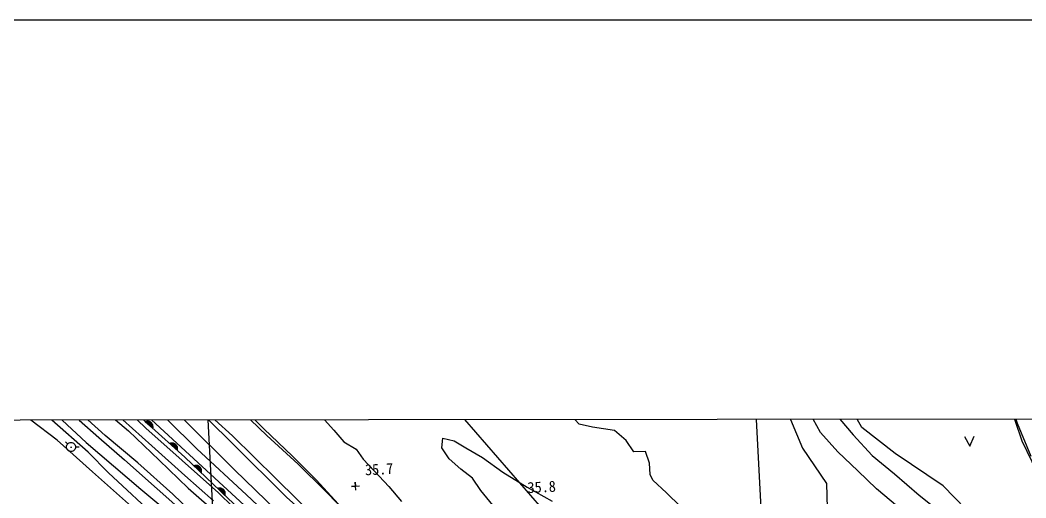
# Model space of a CAD drawing. Header units: millimetres. Extents: x 15846 to 16642, y 1103 to 1807.
# Drawn here: x 16125.3 to 16309, y 1531.9 to 1619.1 of the extents above; entities that cross this region are included whole.
import ezdxf
from ezdxf.xclip import XClip

# ---------------------------------------------------------------- set-up
doc = ezdxf.new("R2010")
doc.units = ezdxf.units.MM
doc.header["$LTSCALE"] = 10
doc.header["$MEASUREMENT"] = 0
doc.header["$XCLIPFRAME"] = 2
doc.layers.add('TX-PAPR', color=2, linetype='Continuous', plot=False)
doc.layers.add('TZ-BASE', color=253, linetype='Continuous')
doc.styles.get("Standard").update_dxf_attribs({"font": 'GulimChe.ttf'})

# ---------------------------------------------------------------- blocks, each defined once
blk = doc.blocks.new('JD-FGHGF6GCDN')
at = {"layer": 'TZ-BASE'}
for p, q in [((222.04, 134.06), (240.63, -215.79)), ((322.18, 134.07), (340.77, -215.79)), ((439.66, 93.13), (-0.06, 69.76)), ((201.82, 87.19, 40), (237.74, 54.25, 40)), ((260.93, 87.94, 1.89), (309.95, 31.85, 1.89)), ((203.34, 69.31, 40), (185.64, 84.95, 40)), ((213.83, 73.72, 41.04), (200.73, 86.07, 41.04)), ((229.66, 70.91, 41.04), (219.04, 81.4, 41.04)), ((370.98, 81.66, 121.6), (372.95, 74.62, 121.6)), ((194.07, 79.33, 41.04), (202.98, 71.11, 41.04)), ((214.31, 74.37, 126.66), (207.77, 80.27, 126.66)), ((230.05, 66.09, 41.04), (216.26, 79.71, 41.04)), ((221.59, 79.67, 121.88), (229.65, 72.28, 121.88)), ((229.72, 79.19, 36), (235.39, 73.56, 36)), ((344.61, 73.81, 36), (341.4, 79.34, 36)), ((199.18, 77.4, 42.01), (205.27, 72.01, 42.01)), ((206.41, 72.33, 128.73), (200.89, 77.31, 128.73)), ((205.14, 77.81, 128.02), (210.69, 73.21, 128.02)), ((214.84, 78.16, 41.04), (223.15, 69.91, 41.04)), ((235.94, 72.36, 122.51), (230.81, 77.32, 122.51)), ((330.36, 78.23, 36), (333.79, 70.07, 36)), ((371.82, 77.38, 36), (373.83, 71.37, 36)), ((197.66, 71.53, 38.91), (190.93, 76.64, 38.91)), ((214.94, 70.49, 42.01), (209.11, 75.67, 42.01)), ((245.86, 75.94, 120.63), (248.15, 73.31, 120.63)), ((292.99, 74.43, 121.08), (290.79, 76.81, 121.08)), ((337.05, 72.9, 122.44), (335.08, 76.45, 122.44)), ((339.47, 76.6, 122.63), (343.02, 72.5, 122.63)), ((215.09, 73.68, 126.66), (213.75, 74.88, 126.66)), ((214.48, 74.93, 126.66), (213.76, 74.89, 126.66)), ((213.83, 74.92, 126.66), (213.84, 74.8, 126.66)), ((227.13, 61.9, 41.04), (213.83, 73.72, 41.04)), ((214.74, 74.79, 126.66), (213.9, 74.74, 126.66)), ((213.98, 74.96, 126.66), (214, 74.66, 126.66)), ((214.9, 74.65, 126.66), (214.06, 74.6, 126.66)), ((214.13, 74.98, 126.66), (214.16, 74.51, 126.66)), ((215, 74.51, 126.66), (214.22, 74.46, 126.66)), ((214.28, 74.97, 126.66), (214.31, 74.37, 126.66)), ((220.99, 68.4, 126.66), (214.31, 74.37, 126.66)), ((215.07, 74.36, 126.66), (214.37, 74.32, 126.66)), ((214.43, 74.94, 126.66), (214.47, 74.23, 126.66)), ((215.12, 74.21, 126.66), (214.53, 74.18, 126.66)), ((214.59, 74.88, 126.66), (214.63, 74.09, 126.66)), ((215.14, 74.06, 126.66), (214.69, 74.04, 126.66)), ((214.74, 74.79, 126.66), (214.79, 73.95, 126.66)), ((215.14, 73.91, 126.66), (214.85, 73.9, 126.66)), ((214.9, 74.64, 126.66), (214.95, 73.81, 126.66)), ((215.11, 73.76, 126.66), (215.01, 73.75, 126.66)), ((215.07, 74.38, 126.66), (215.1, 73.73, 126.66)), ((235.39, 73.56, 36), (240.65, 68.57, 36)), ((295.42, 73.87, 121.08), (292.99, 74.43, 121.08)), ((299.45, 73.28, 121.08), (295.42, 73.87, 121.08)), ((350.68, 69.1, 36), (344.61, 73.81, 36)), ((372.95, 74.62, 121.6), (375.44, 68.58, 121.6)), ((205.27, 72.01, 42.01), (209.94, 67.9, 42.01)), ((212.36, 67.36, 128.73), (206.41, 72.33, 128.73)), ((210.69, 73.21, 128.02), (216.31, 67.85, 128.02)), ((229.65, 72.28, 121.88), (237.59, 64.49, 121.88)), ((241.68, 67.13, 122.51), (235.94, 72.36, 122.51)), ((248.15, 73.31, 120.63), (249.99, 71.21, 120.63)), ((267.92, 70.11, 121.08), (268.11, 71.89, 121.08)), ((268.11, 71.89, 121.08), (270.16, 71.4, 121.08)), ((301.54, 71.45, 121.08), (299.45, 73.28, 121.08)), ((340.19, 69.39, 122.44), (337.05, 72.9, 122.44)), ((343.02, 72.5, 122.63), (346.46, 68.74, 122.63)), ((363.32, 72.15, 122.48), (364.32, 70.4, 122.48)), ((364.32, 70.4, 122.48), (365.12, 72.25, 122.48)), ((204.11, 65.71, 38.91), (197.66, 71.53, 38.91)), ((199.16, 71.18, 40.23), (199.55, 70.81, 40.23)), ((200.07, 70.25, 40.23), (200.27, 70.24, 40.23)), ((200.18, 70.33, 40.23), (200.19, 70.17, 40.23)), ((201.02, 70.3, 40.23), (201.7, 70.32, 40.23)), ((202.98, 71.11, 41.04), (212.93, 62.57, 41.04)), ((220.99, 65.09, 42.01), (214.94, 70.49, 42.01)), ((219.56, 69.68, 126.66), (218.22, 70.88, 126.66)), ((218.95, 70.92, 126.66), (218.23, 70.88, 126.66)), ((218.3, 70.92, 126.66), (218.31, 70.79, 126.66)), ((219.21, 70.79, 126.66), (218.37, 70.74, 126.66)), ((218.45, 70.96, 126.66), (218.47, 70.65, 126.66)), ((219.37, 70.65, 126.66), (218.53, 70.6, 126.66)), ((218.6, 70.97, 126.66), (218.63, 70.51, 126.66)), ((219.47, 70.5, 126.66), (218.69, 70.46, 126.66)), ((218.75, 70.97, 126.66), (218.78, 70.37, 126.66)), ((219.54, 70.36, 126.66), (218.84, 70.32, 126.66)), ((218.9, 70.94, 126.66), (218.94, 70.23, 126.66)), ((219.59, 70.21, 126.66), (219, 70.18, 126.66)), ((219.06, 70.88, 126.66), (219.1, 70.09, 126.66)), ((219.61, 70.06, 126.66), (219.16, 70.03, 126.66)), ((219.21, 70.79, 126.66), (219.26, 69.95, 126.66)), ((219.61, 69.91, 126.66), (219.32, 69.89, 126.66)), ((219.37, 70.64, 126.66), (219.42, 69.8, 126.66)), ((219.54, 70.38, 126.66), (219.57, 69.72, 126.66)), ((223.15, 69.91, 41.04), (232.23, 61.56, 41.04)), ((239.62, 61.04, 41.04), (229.66, 70.91, 41.04)), ((249.99, 71.21, 120.63), (252.28, 69.87, 120.63)), ((252.28, 69.87, 120.63), (253.55, 68.06, 120.63)), ((269.24, 68.09, 121.08), (267.92, 70.11, 121.08)), ((270.16, 71.4, 121.08), (272.27, 70.13, 121.08)), ((272.27, 70.13, 121.08), (275.31, 68.34, 121.08)), ((302.99, 69.39, 121.08), (301.54, 71.45, 121.08)), ((333.79, 70.07, 36), (338.15, 63.58, 36)), ((373.83, 71.37, 36), (376.57, 65.73, 36)), ((207, 65.56, 40), (203.34, 69.31, 40)), ((219.58, 69.76, 126.66), (219.48, 69.75, 126.66)), ((229.95, 59.83, 126.66), (220.99, 68.4, 126.66)), ((240.65, 68.57, 36), (244.98, 64.28, 36)), ((253.55, 68.06, 120.63), (255.52, 65.93, 120.63)), ((271.37, 66.22, 121.08), (269.24, 68.09, 121.08)), ((275.31, 68.34, 121.08), (279.06, 65.67, 121.08)), ((305.1, 69.42, 121.08), (302.99, 69.39, 121.08)), ((305.82, 67.33, 121.08), (305.1, 69.42, 121.08)), ((343.85, 65.89, 122.44), (340.19, 69.39, 122.44)), ((346.46, 68.74, 122.63), (350.55, 65.35, 122.63)), ((359.42, 63.15, 36), (350.68, 69.1, 36)), ((209.94, 67.9, 42.01), (215.94, 62.63, 42.01)), ((218.76, 61.68, 128.73), (212.36, 67.36, 128.73)), ((216.31, 67.85, 128.02), (221.57, 62.73, 128.02)), ((223.94, 65.58, 126.66), (222.63, 66.82, 126.66)), ((223.37, 66.84, 126.66), (222.65, 66.83, 126.66)), ((222.72, 66.86, 126.66), (222.73, 66.73, 126.66)), ((223.62, 66.7, 126.66), (222.78, 66.68, 126.66)), ((222.87, 66.89, 126.66), (222.88, 66.59, 126.66)), ((223.78, 66.55, 126.66), (222.94, 66.53, 126.66)), ((223.02, 66.9, 126.66), (223.03, 66.44, 126.66)), ((223.88, 66.4, 126.66), (223.09, 66.39, 126.66)), ((223.17, 66.89, 126.66), (223.19, 66.29, 126.66)), ((223.94, 66.26, 126.66), (223.24, 66.24, 126.66)), ((223.32, 66.86, 126.66), (223.34, 66.15, 126.66)), ((223.48, 66.79, 126.66), (223.49, 66, 126.66)), ((223.63, 66.7, 126.66), (223.65, 65.85, 126.66)), ((223.78, 66.55, 126.66), (223.8, 65.71, 126.66)), ((223.94, 66.28, 126.66), (223.95, 65.62, 126.66)), ((246.55, 62.34, 122.51), (241.68, 67.13, 122.51)), ((273.5, 64.57, 121.08), (271.37, 66.22, 121.08)), ((305.93, 65.27, 121.08), (305.82, 67.33, 121.08)), ((211.76, 58.91, 38.91), (204.11, 65.71, 38.91)), ((221.47, 52.22, 40), (207, 65.56, 40)), ((226.19, 60.44, 42.01), (220.99, 65.09, 42.01)), ((223.98, 66.11, 126.66), (223.4, 66.09, 126.66)), ((224, 65.96, 126.66), (223.55, 65.95, 126.66)), ((223.99, 65.81, 126.66), (223.7, 65.8, 126.66)), ((223.96, 65.66, 126.66), (223.86, 65.65, 126.66)), ((242.53, 54.07, 41.04), (230.05, 66.09, 41.04)), ((237.59, 64.49, 121.88), (245.67, 56.58, 121.88)), ((244.98, 64.28, 36), (249.06, 59.86, 36)), ((255.52, 65.93, 120.63), (258.25, 63.05, 120.63)), ((275, 62.3, 121.08), (273.5, 64.57, 121.08)), ((279.06, 65.67, 121.08), (283.47, 62.94, 121.08)), ((306.45, 64.21, 121.08), (305.93, 65.27, 121.08)), ((347.28, 62.65, 122.44), (343.85, 65.89, 122.44)), ((350.55, 65.35, 122.63), (355.08, 61.45, 122.63)), ((212.93, 62.57, 41.04), (223.31, 53.96, 41.04)), ((215.94, 62.63, 42.01), (221.86, 57.32, 42.01)), ((221.57, 62.73, 128.02), (227.39, 57.71, 128.02)), ((228.27, 61.43, 126.66), (226.97, 62.68, 126.66)), ((227.7, 62.7, 126.66), (226.98, 62.68, 126.66)), ((227.06, 62.71, 126.66), (227.06, 62.59, 126.66)), ((227.96, 62.55, 126.66), (227.12, 62.53, 126.66)), ((227.21, 62.75, 126.66), (227.22, 62.44, 126.66)), ((227.36, 62.76, 126.66), (227.37, 62.29, 126.66)), ((227.51, 62.75, 126.66), (227.52, 62.15, 126.66)), ((227.66, 62.71, 126.66), (227.68, 62, 126.66)), ((227.81, 62.65, 126.66), (227.83, 61.85, 126.66)), ((227.96, 62.55, 126.66), (227.98, 61.71, 126.66)), ((251.38, 63.07, 35.72), (252.88, 63.15, 35.72)), ((252.13, 63.11, 35.72), (251.38, 63.07, 35.72)), ((252.17, 62.36, 35.72), (252.09, 63.86, 35.72)), ((252.09, 63.86, 35.72), (252.13, 63.11, 35.72)), ((258.25, 63.05, 120.63), (260.54, 60.33, 120.63)), ((283.47, 62.94, 121.08), (288.04, 60.38, 121.08)), ((308.9, 61.92, 121.08), (306.45, 64.21, 121.08)), ((338.15, 63.58, 36), (338.3, 56.86, 36)), ((351.14, 59.38, 122.44), (347.28, 62.65, 122.44)), ((366.21, 56.28, 36), (359.42, 63.15, 36)), ((223.58, 57.06, 128.73), (218.76, 61.68, 128.73)), ((241.81, 47.62, 41.04), (227.13, 61.9, 41.04)), ((228.11, 62.41, 126.66), (227.27, 62.39, 126.66)), ((228.21, 62.26, 126.66), (227.43, 62.24, 126.66)), ((228.28, 62.11, 126.66), (227.58, 62.09, 126.66)), ((228.32, 61.96, 126.66), (227.73, 61.95, 126.66)), ((228.34, 61.81, 126.66), (227.89, 61.8, 126.66)), ((228.33, 61.66, 126.66), (228.04, 61.65, 126.66)), ((228.12, 62.4, 126.66), (228.14, 61.56, 126.66)), ((228.3, 61.51, 126.66), (228.19, 61.51, 126.66)), ((228.27, 62.13, 126.66), (228.29, 61.48, 126.66)), ((232.23, 61.56, 41.04), (240.65, 53.66, 41.04)), ((247.98, 53.65, 41.04), (239.62, 61.04, 41.04)), ((251.6, 57.13, 122.51), (246.55, 62.34, 122.51)), ((277.2, 59.66, 121.08), (275, 62.3, 121.08)), ((311.48, 59.38, 121.08), (308.9, 61.92, 121.08)), ((355.08, 61.45, 122.63), (358.89, 58.44, 122.63))]:
    blk.add_line(p, q, dxfattribs=at)
blk.add_circle((200.18, 70.26, 40.23), 0.837, dxfattribs=at)
for centre, start, end in [((214.17, 74, 126.66), 340.7763, 115.5366), ((218.64, 70, 126.66), 340.7763, 115.5366), ((223.03, 65.93, 126.66), 338.9033, 113.6636), ((227.36, 61.78, 126.66), 338.9033, 113.6636)]:
    blk.add_arc(centre, 0.975, start, end, dxfattribs=at)
for s, height, rotation, p in [('금    호    강', 7.2, 314.5396, (219.99, 120.04)), ('35.7', 2, 3.042, (253.92, 65.09, 40.16)), ('35.8', 2, 3.042, (283.6, 61.85, 40.16))]:
    blk.add_text(s, height=height, rotation=rotation, dxfattribs=at).set_placement(p)

msp = doc.modelspace()

# ---------------------------------------------------------------- linework, layer by layer
at = {"layer": 'TX-PAPR'}
for points in [[(15845.89, 1103.05), (16641.89, 1103.05), (16641.89, 1619.05), (15845.89, 1619.05)], [(16634.35, 1546.56), (15934.35, 1545.92), (15934.49, 1395.92), (16634.49, 1396.56)]]:
    msp.add_lwpolyline(points, close=True, dxfattribs=at)

# ---------------------------------------------------------------- block references
at = {"layer": 'TZ-BASE'}
ref = msp.add_blockref('JD-FGHGF6GCDN', (15934.42, 1470.92), dxfattribs=at)
XClip(ref).set_block_clipping_path([(699.9307201608, 75.6438164958), (-0.0689837384, 74.999968275), (0.0689837384, -74.999968275), (700.0686876393, -74.3561200541)])

doc.saveas('drawing.dxf')
